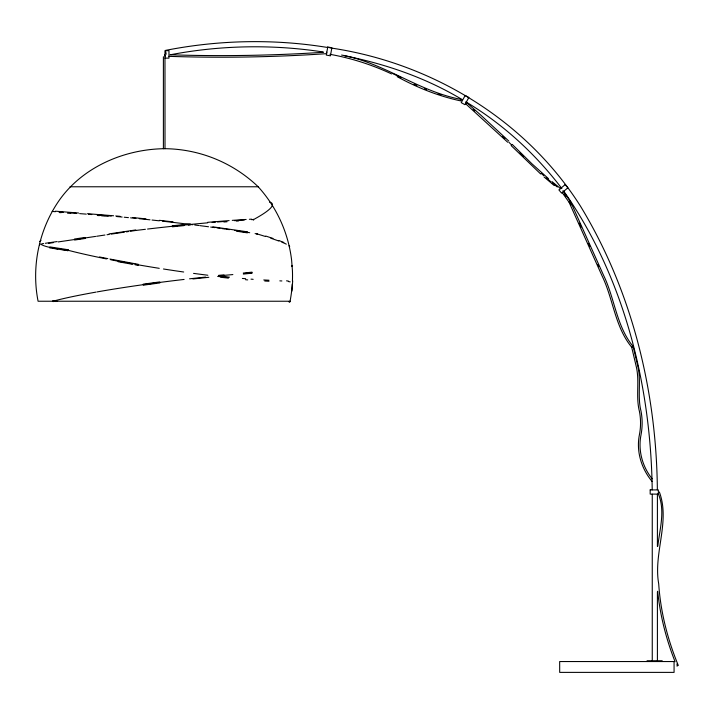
<?xml version="1.0" encoding="UTF-8"?>
<svg xmlns="http://www.w3.org/2000/svg" width="714" height="714" viewBox="0 0 714 714"><rect width="100%" height="100%" fill="white"/><g stroke="black" fill="none" stroke-linecap="round" stroke-linejoin="round"><path stroke-width="1.07" d="M326.655 53.523L326.646 53.657C274.176 57.209 221.527 58.075 168.968 56.352M326.7 52.782L326.744 52.131M291.91 291.098L292.704 280.861M657.808 546.165C659.763 528.779 665.493 510.537 658.21 493.535M460.994 100.255L460.735 100.906C438.432 96.122 417.074 87.563 397.1 76.63M461.057 100.094L461.315 99.433C418.823 91.651 384.114 62.716 341.56 55.058M253.104 219.359L253.854 219.323L253.568 220.099M466.055 103.191L465.635 103.762L507.699 142.238M466.153 103.057L466.563 102.486L480.852 115.177L508.814 141.086M256.87 233.639L257.522 233.817L256.978 234.415M292.428 280.861A132.465 132.465 0 0 0 292.428 270.597L291.633 260.36A132.465 132.465 0 0 0 258.191 186.773A136.972 136.972 0 0 0 165.005 148.69C123.656 149.021 80.557 167.763 57.423 202.99C38.52 231.604 31.434 267.598 38.083 301.237L290.321 301.237M291.642 265.421L292.562 265.742L291.696 266.099M53.229 301.647L52.506 301.174L53.104 300.781M569.129 202.312L569.736 201.964M562.891 190.808L570.504 201.518L569.879 201.875L571.164 204.954M39.636 244.081L39.6 245.009M562.32 192.771L569.112 202.321L602.134 276.032C613.371 299.246 614.825 326.682 631.676 347.183L632.345 346.879M632.497 346.808L633.148 346.513C616.28 326.021 614.861 298.586 603.598 275.381L570.504 201.518M68.035 250.676L49.694 247.901M676.836 665.992L678.282 665.403C667.59 639.449 660.548 611.88 658.701 583.838C653.23 553.055 670.437 521.854 659.352 491.964M170.771 54.692C220.885 45.187 272.623 44.206 323.04 51.979M109.001 233.915L135.731 229.953M74.47 239.02L85.011 237.467M124.29 232.166L111.268 234.094M126.378 231.854L128.475 231.55M130.564 231.238L135.803 230.461A122.96 6.569 -6.4 0 1 145.406 229.301M95.605 236.414L82.985 238.28M96.658 236.263L104.94 235.031M107.011 234.727L109.081 234.424M77.719 239.056L80.878 238.592M74.64 240.02L85.18 238.467M57.058 241.573L45.321 243.287M74.559 239.52L58.155 241.93M53.363 242.635L48.481 243.34M41.814 243.786L43.572 243.536M143.166 284.163L159.695 281.932M143.318 285.172L159.829 282.94M243.269 273.06L251.997 272.159M192.869 278.96L208.827 277.291M243.349 274.078L252.069 273.176M172.288 225.776L190.308 223.937M172.386 226.793L184.042 225.606M188.282 225.169L190.397 224.955M218.529 275.363L223.964 274.854M218.6 276.38L224.035 275.872M207.622 222.322L229.105 220.59M232.273 220.367L246.143 219.466M223.91 221.992L227.061 221.759M236.539 221.081L238.646 220.929M323.442 52.274C272.409 55.612 221.206 56.433 170.084 54.782M249.382 219.278L251.542 219.153M251.569 219.671L253.506 219.591M164.97 58.129L168.977 58.129L168.977 50.676L164.97 50.676L165.005 148.69M70.008 186.773L258.397 186.773M55.085 301.478L57.2 301.478M647.036 660.745L662.199 660.745M52.149 211.406L52.738 211.424M263.752 279.959L269.017 280.236M264.751 281.03L268.964 281.254M87.447 213.7L113.571 215.762M98.371 215.057L104.842 215.548M79.656 213.62L86.296 214.129M88.5 214.298L91.803 214.548M97.247 215.476L99.407 215.646M101.558 215.806L108.028 216.306M78.594 213.022L55.433 211.192M70.829 212.933L76.344 213.361M67.535 213.183L70.775 213.441M61.234 212.174L63.305 212.344M59.128 212.522L61.19 212.683M242.376 278.442L245.616 278.701M251.016 279.147L253.167 279.326M245.536 279.718L247.696 279.897M53.041 211.496L55.389 211.701M115.757 215.958L120.113 216.342M132.768 217.547L145.924 218.877M220.921 276.273L229.497 277.166M220.822 277.291L228.328 278.076M286.528 280.834L288.385 281.03M68.223 249.873L67.58 249.98L67.875 250.73M159.392 220.323L173.002 221.858M68.017 249.721L49.926 246.91M212.843 226.829L247.535 231.845M236.673 231.22L247.392 232.853M327.628 47.49C273.989 38.699 218.805 39.922 165.496 50.399L165.577 50.881M329.716 47.82C430.694 62.395 525.584 119.452 580.509 206.221C632.024 291.026 656.487 390.969 657.362 489.786M138.409 264.35L109.929 259.039M118.078 261.699L132.929 264.385M135.044 264.769L138.23 265.349M329.913 54.3C351.199 58.146 371.994 64.715 391.567 73.935M99.496 256.978L107.841 258.629M344.862 55.853C385.926 64.037 426.151 77.942 462.128 99.567M265.715 236.048L272.989 238.431M279.049 240.582L283.815 242.457M465.831 101.816C503.111 124.093 535.616 154.037 561.873 188.558M560.829 188.791L551.815 181.472M554.225 185.542L544.006 176.92M548.423 178.607L531.912 163.774L512.233 144.406M473.212 109.447L474.792 110.857M540.659 173.975L511.108 145.549M502.754 136.392L504.825 138.364M508.939 142.327L511.67 144.978M519.792 153.019L521.818 155.036A429.185 429.185 0 0 0 523.389 156.607M652.194 478.826C642.341 466.715 637.914 450.32 641.002 434.951C642.52 427.097 642.52 418.957 641.002 411.103C637.174 396.163 641.493 380.616 637.7 365.702L633.166 346.504M652.096 481.441C641.351 468.652 636.058 451.203 639.423 434.692C640.913 427.017 640.913 419.064 639.423 411.389C635.576 396.475 639.869 380.955 636.138 366.068L631.676 347.183M564.176 193.994L566.05 196.636M563.792 191.191C624.384 277.755 650.829 385.114 652.212 489.849M579.322 223.143L581.134 227.186M588.372 243.367L589.737 246.392M597.886 264.591L598.787 266.608M675.078 661.726C666.18 639.164 660.084 615.423 657.692 591.263M164.782 54.755L164.952 55.469M164.996 55.638L165.148 56.281M288.813 301.71L289.643 302.352L290.054 301.237A132.465 132.465 0 0 0 292.276 283.931M165.719 51.667L166.166 54.202M657.407 494.204L657.407 546.389M657.407 591.906L657.407 660.745M652.257 494.258L652.257 660.745M163.399 56.736L163.399 148.726M292.044 265.733A129.412 6.203 -3.5 0 1 291.499 266.322M252.033 272.668A129.412 6.203 -3.5 0 1 245.554 273.337M232.862 274.569A129.412 6.203 -3.5 0 1 224 275.363M147.557 229.051A122.96 6.569 -6.4 0 1 177.679 225.722M179.812 225.508A122.96 6.569 -6.4 0 1 207.667 222.83M212.103 222.447A122.96 6.569 -6.4 0 1 215.387 222.17M217.547 221.992A122.96 6.569 -6.4 0 1 223.875 221.483M234.576 220.688A122.96 6.569 -6.4 0 1 244.25 220.064M60.636 249.311A124.111 13.093 -1 0 0 67.901 250.221A127.752 10.683 8.8 0 0 106.493 258.923M57.816 248.9A124.111 13.093 -1 0 1 52.559 247.981M49.81 247.401A124.111 13.093 -1 0 1 40.6 244.027M39.779 241.6A124.111 13.093 -1 0 1 40.993 240.368M269.544 202.124A120.711 14.78 -18.8 0 1 254.541 219.028M108.073 215.798A118.497 5.766 6.6 0 1 111.268 216.065M116.73 216.547A118.497 5.766 6.6 0 1 122.13 217.038M124.218 217.234A118.497 5.766 6.6 0 1 128.44 217.636M130.573 217.841A118.497 5.766 6.6 0 1 135.963 218.377M139.248 218.707A118.497 5.766 6.6 0 1 149.985 219.814M152.055 220.037A118.497 5.766 6.6 0 1 159.338 220.831M162.471 221.179A118.497 5.766 6.6 0 1 192.7 224.74M194.752 224.999A118.497 5.766 6.6 0 1 198.831 225.517M199.84 225.642A118.497 5.766 6.6 0 1 208.524 226.766M210.657 227.052A118.497 5.766 6.6 0 1 214.878 227.614M216.967 227.9A118.497 5.766 6.6 0 1 220.064 228.319M222.108 228.605A118.497 5.766 6.6 0 1 225.133 229.033M226.213 229.185A118.497 5.766 6.6 0 1 229.444 229.64M234.701 230.408A118.497 5.766 6.6 0 1 240.056 231.211M242.224 231.541A118.497 5.766 6.6 0 1 249.704 232.71M255.094 233.585A118.497 5.766 6.6 0 1 257.147 233.933A113.892 6.837 13.4 0 1 265.528 236.521M228.587 277.63A127.752 10.683 8.8 0 1 224.205 277.157M220.867 276.782A127.752 10.683 8.8 0 1 217.672 276.416M207.828 275.229A127.752 10.683 8.8 0 1 193.556 273.382M183.685 272.007A127.752 10.683 8.8 0 1 163.47 268.991M159.249 268.33A127.752 10.683 8.8 0 1 135.08 264.287M131.858 263.707A127.752 10.683 8.8 0 1 127.583 262.939M125.468 262.556A127.752 10.683 8.8 0 1 119.202 261.386M118.176 261.199A127.752 10.683 8.8 0 1 110.688 259.753M279.817 280.861A127.27 7.881 -5.1 0 1 281.878 280.959M288.349 281.539A127.27 7.881 -5.1 0 1 290.187 281.878M52.952 301.237A127.395 9.559 -7.3 0 1 96.015 292.106M97.086 291.91A127.395 9.559 -7.3 0 1 156.446 282.869M159.766 282.432A127.395 9.559 -7.3 0 1 184.096 279.442M189.567 278.817A127.395 9.559 -7.3 0 1 205.65 277.094M218.671 275.836A127.395 9.559 -7.3 0 1 220.813 275.64M270.838 238.253A113.892 6.837 13.4 0 1 278.853 241.046M281.869 242.207A113.892 6.837 13.4 0 1 286.314 244.143M289.054 245.777A113.892 6.837 13.4 0 1 289.652 246.714M441.038 94.81A226.766 226.766 0 0 1 438.084 93.855M426.419 89.607A226.766 226.766 0 0 1 424.491 88.839M416.878 85.591A226.766 226.766 0 0 1 414.058 84.297M557.322 187.014A429.185 429.185 0 0 1 554.724 184.917M553.868 184.212A429.185 429.185 0 0 1 552.154 182.793M550.449 181.374A429.185 429.185 0 0 1 546.21 177.768M543.693 175.582A429.185 429.185 0 0 1 541.194 173.377M677.559 665.698A271.632 271.632 0 0 1 676.854 663.993M392.834 73.649A246.214 246.214 0 0 1 396.538 75.452M397.457 75.907A246.214 246.214 0 0 1 401.125 77.79M650.186 489.902L650.177 494.097L658.37 494.124L658.379 489.929L650.186 489.902M327.753 47.017L326.298 55.085L330.421 55.826L331.876 47.758L327.753 47.017M465.18 95.462L461.235 102.646L464.903 104.663L468.857 97.479L465.18 95.462M565.158 184.631L558.884 189.915L561.588 193.119L567.853 187.836L565.158 184.631M674.078 661.548L559.669 661.548L559.687 672.383L674.078 672.383L674.07 661.548"/></g></svg>
